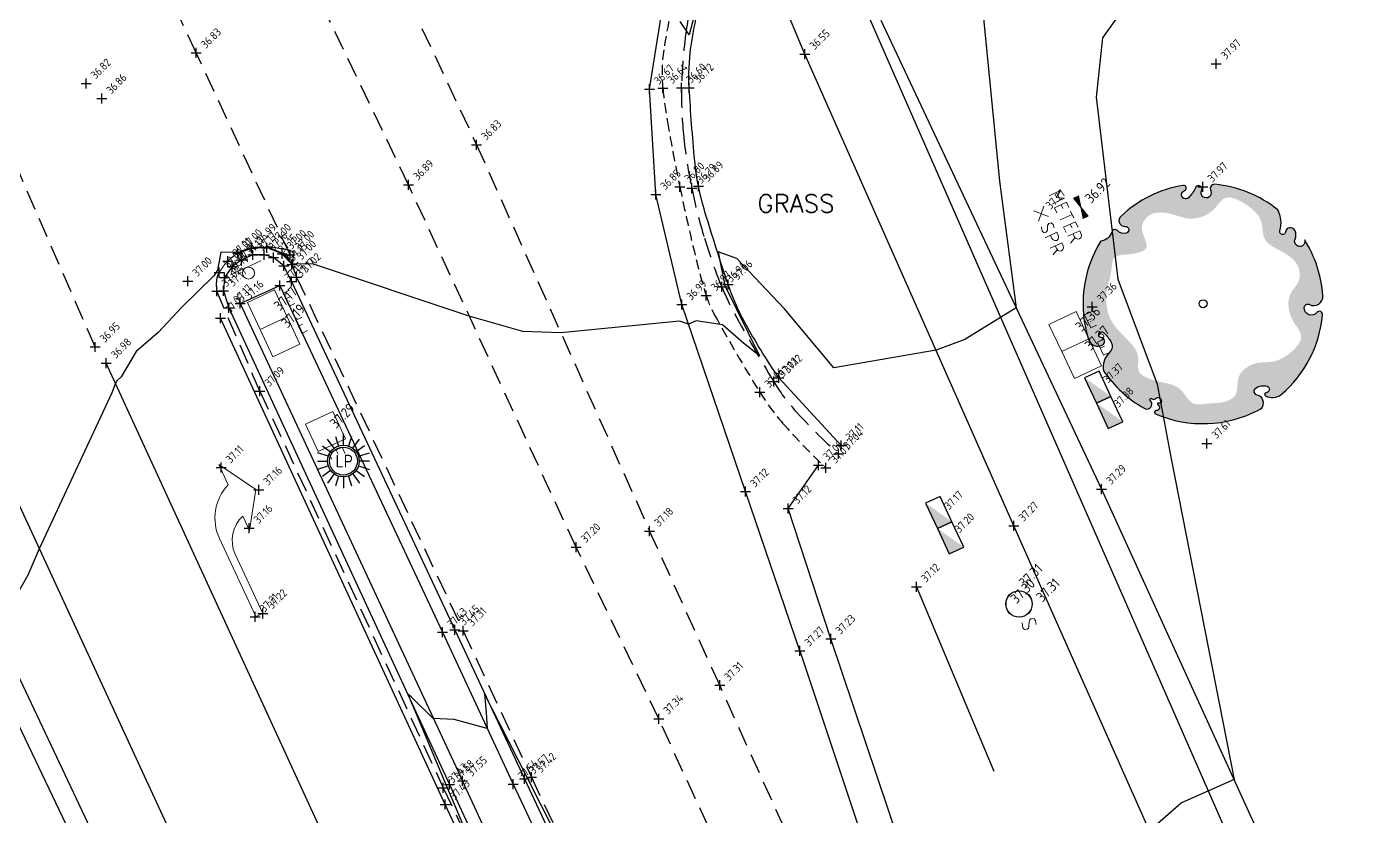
# Model space of a CAD drawing. Header units: metres. Extents: x 246075 to 247503, y 7418632 to 7419642.
# Drawn here: x 246878.62 to 246912.03, y 7419466.19 to 7419485.93 of the extents above; entities that cross this region are included whole.
import ezdxf
from ezdxf.enums import TextEntityAlignment as Align

# ---------------------------------------------------------------- set-up
doc = ezdxf.new("R2010")
doc.units = ezdxf.units.M
for name, pattern in [('DASHDOT', [10, 5, -2.5, 0, -2.5]), ('DASHED', [0.75, 0.5, -0.25]), ('HIDDEN', [0.375, 0.25, -0.125]), ('PHANTOM', [2.5, 1.25, -0.25, 0.25, -0.25, 0.25, -0.25])]:
    doc.linetypes.add(name, pattern=pattern)
for name, color, linetype in [('-TEXT', 7, 'Continuous'), ('102_TOP_OF_BANK', 37, 'PHANTOM'), ('103_TOE_OF_BATTER', 37, 'DASHDOT'), ('103_TOE_OF_BATTER-L', 37, 'DASHDOT'), ('103_TOE_OF_BATTER-S', 37, 'DASHDOT'), ('104_EXISTING_SURFACE-L', 35, 'Continuous'), ('104_EXISTING_SURFACE-S', 35, 'Continuous'), ('201_SINGLE_TREE-H', 63, 'Continuous'), ('201_SINGLE_TREE-S', 96, 'Continuous'), ('401_CL_BITUMEN-L', 8, 'Continuous'), ('401_CL_BITUMEN-S', 8, 'Continuous'), ('403_EDGE_OF_BITUMEN', 8, 'Continuous'), ('403_EDGE_OF_BITUMEN-L', 8, 'Continuous'), ('403_EDGE_OF_BITUMEN-S', 8, 'Continuous'), ('408_BACK_OF_KERB', 10, 'Continuous'), ('408_BACK_OF_KERB-L', 10, 'Continuous'), ('408_BACK_OF_KERB-S', 10, 'Continuous'), ('410_PEDESTRIAN_PATH', 32, 'Continuous'), ('410_PEDESTRIAN_PATH-L', 32, 'Continuous'), ('410_PEDESTRIAN_PATH-S', 32, 'Continuous'), ('415_LANE_LINE_DASHED', 53, 'DASHED'), ('415_LANE_LINE_DASHED-L', 53, 'DASHED'), ('415_LANE_LINE_DASHED-S', 53, 'DASHED'), ('418_LANE_LINE_SOLID', 53, 'Continuous'), ('418_LANE_LINE_SOLID-L', 53, 'Continuous'), ('418_LANE_LINE_SOLID-S', 53, 'Continuous'), ('420_TRAFFIC_ARROW-L', 53, 'Continuous'), ('420_TRAFFIC_ARROW-S', 53, 'Continuous'), ('721_TELECOM_PIT-L', 7, 'Continuous'), ('EX-LINEMARKING_(SLS)', 53, 'Continuous'), ('EX-TELSTRA_COVER_(SLS)', 7, 'Continuous'), ('EX-TRAFFIC_SIGN_(SLS)', 89, 'Continuous'), ('Surface_Contours_Major', 4, 'Continuous'), ('Surface_Contours_Minor', 253, 'Continuous')]:
    doc.layers.add(name, color=color, linetype=linetype)
for name, color, linetype, true_color in [('406_LIP_OF_KERB', 7, 'HIDDEN', 0xff4100), ('406_LIP_OF_KERB-L', 7, 'HIDDEN', 0xff4100), ('406_LIP_OF_KERB-S', 7, 'HIDDEN', 0xff4100), ('407_INVERT_OF_KERB', 7, 'DASHED', 0xff4100), ('407_INVERT_OF_KERB-L', 7, 'DASHED', 0xff4100), ('407_INVERT_OF_KERB-S', 7, 'DASHED', 0xff4100), ('409_TOP_OF_KERB', 7, 'Continuous', 0xff4100), ('409_TOP_OF_KERB-L', 7, 'Continuous', 0xff4100), ('409_TOP_OF_KERB-S', 7, 'Continuous', 0xff4100), ('716_ELECTRICITY_PIT-L', 7, 'ELECTRICAL', 0xffa500), ('717_ELEC_LINE_OVER', 7, 'Continuous', 0xffa500), ('741_SEWER_PIT-L', 7, 'Continuous', 0xfffd66), ('754_WATER_METER-L', 7, 'Continuous', 0x0041ff), ('759_IRRIGATION', 7, 'Continuous', 0x0041ff), ('EX-ELECT_PIT_(SLS)', 7, 'Continuous', 0xffa500), ('EX-LIGHT_(SLS)', 7, 'Continuous', 0xffa500), ('EX-SEWER_PIT_(SLS)', 7, 'Continuous', 0xfffd66), ('EX-SPRINKLER_(SLS)', 7, 'Continuous', 0x0041ff), ('EX-WATER_METER_(SLS)', 7, 'Continuous', 0x0041ff)]:
    doc.layers.add(name, color=color, linetype=linetype, true_color=true_color)
doc.styles.add('ISO', font='iso.shx')
doc.styles.add('ISO18', font='iso.shx')
doc.styles.add('ISO2.5', font='isocp.shx', dxfattribs={"height": 2.5})
doc.styles.get("Standard").update_dxf_attribs({"font": 'SIMPLEX.shx'})
doc.linetypes.add('ELECTRICAL', pattern='A,2,-0.15,["E",ISO18,S=0.2,R=0,X=-0.015,Y=-0.1],-0.15', length=2.3)

# ---------------------------------------------------------------- blocks, each defined once
blk = doc.blocks.new('CROSS')
at = {"color": 0, "linetype": 'Continuous'}
for p, q in [((-0.5, 0), (0.5, 0)), ((0, -0.5), (0, 0.5))]:
    blk.add_line(p, q, dxfattribs=at)
blk = doc.blocks.new('LP')
at = {"layer": 'EX-LIGHT_(SLS)', "color": 0}
for p, q in [((0, 0.396), (0, 0.681)), ((-0.524, 0.381), (-0.32, 0.233)), ((-0.233, 0.32), (-0.4, 0.551)), ((-0.2, 0.616), (-0.122, 0.377)), ((0.2, 0.616), (0.122, 0.377)), ((0.233, 0.32), (0.4, 0.551)), ((0.524, 0.381), (0.32, 0.233)), ((-0.377, 0.122), (-0.647, 0.21)), ((-0.647, 0), (-0.396, 0)), ((0.377, 0.122), (0.647, 0.21)), ((-0.377, -0.122), (-0.647, -0.21)), ((-0.32, -0.233), (-0.524, -0.381)), ((-0.233, -0.32), (-0.4, -0.551)), ((0.233, -0.32), (0.4, -0.551)), ((0.32, -0.233), (0.524, -0.381)), ((0.377, -0.122), (0.647, -0.21)), ((0.647, 0), (0.396, 0)), ((-0.122, -0.377), (-0.2, -0.616)), ((0, -0.396), (0, -0.681)), ((0.122, -0.377), (0.2, -0.616))]:
    blk.add_line(p, q, dxfattribs=at)
for radius in [0.396, 0.349]:
    blk.add_circle((0, 0), radius, dxfattribs=at)
at = {"layer": 'EX-LIGHT_(SLS)', "color": 0, "style": 'ISO'}
blk.add_text('LP', height=0.315, dxfattribs=at).set_placement((0.02, 0), align=Align.MIDDLE_CENTER)
blk = doc.blocks.new('SP')
at = {"color": 0, "linetype": 'Continuous', "lineweight": 13}
for p, q in [((0.15, 0.423), (0.15, -0.406)), ((0.28, 0.165), (0.263, 0.104)), ((0.263, 0.104), (0.302, 0.059)), ((0.335, 0.192), (0.28, 0.165)), ((0.302, 0.059), (0.401, 0.004)), ((0.424, 0.176), (0.335, 0.192)), ((0.401, 0.004), (0.407, 0.004)), ((0.44, -0.04), (0.401, 0.004)), ((0.401, 0.004), (0.407, 0.004)), ((0.263, -0.096), (0.368, -0.129)), ((0.368, -0.129), (0.424, -0.101)), ((0.368, -0.129), (0.374, -0.129)), ((0.424, -0.101), (0.44, -0.04))]:
    blk.add_line(p, q, dxfattribs=at)
blk.add_circle((0, 0), 0.15, dxfattribs=at)
blk = doc.blocks.new('SPR')
at = {"color": 0, "linetype": 'Continuous', "lineweight": 13}
for p, q in [((-0.144, -0.144), (0.139, 0.139)), ((-0.141, 0.141), (0, 0)), ((0, 0), (0.141, -0.141)), ((0.315, 0.132), (0.298, 0.071)), ((0.298, 0.071), (0.337, 0.021)), ((0.37, 0.16), (0.315, 0.132)), ((0.337, 0.021), (0.437, -0.028)), ((0.459, 0.143), (0.37, 0.16)), ((0.586, -0.161), (0.586, 0.16)), ((0.586, 0.16), (0.675, 0.16)), ((0.675, 0.16), (0.681, 0.16)), ((0.719, 0.149), (0.675, 0.16)), ((0.675, 0.16), (0.681, 0.16)), ((0.753, 0.116), (0.719, 0.149)), ((0.719, -0.006), (0.753, 0.027)), ((0.769, 0.071), (0.753, 0.116)), ((0.753, 0.027), (0.769, 0.071)), ((0.875, -0.161), (0.875, 0.16)), ((0.875, 0.16), (0.963, 0.16)), ((0.963, 0.16), (0.969, 0.16)), ((1.007, 0.149), (0.963, 0.16)), ((0.963, 0.16), (0.969, 0.16)), ((1.041, 0.116), (1.007, 0.149)), ((1.007, -0.006), (1.041, 0.027)), ((1.052, 0.071), (1.041, 0.116)), ((1.041, 0.027), (1.052, 0.071)), ((0.298, -0.128), (0.409, -0.161)), ((0.409, -0.161), (0.464, -0.134)), ((0.409, -0.161), (0.415, -0.161)), ((0.437, -0.028), (0.442, -0.028)), ((0.476, -0.078), (0.437, -0.028)), ((0.437, -0.028), (0.442, -0.028)), ((0.464, -0.134), (0.476, -0.078)), ((0.675, -0.017), (0.586, -0.017)), ((0.586, -0.017), (0.592, -0.017)), ((0.675, -0.017), (0.719, -0.006)), ((0.963, -0.017), (0.875, -0.017)), ((0.875, -0.017), (0.88, -0.017)), ((0.963, -0.017), (1.007, -0.006)), ((0.985, -0.017), (1.052, -0.161)), ((1.052, -0.161), (1.057, -0.161))]:
    blk.add_line(p, q, dxfattribs=at)
blk = doc.blocks.new('201T')
at = {"layer": '201_SINGLE_TREE-S'}
blk.add_circle((0, 0), 0.5, dxfattribs=at)
blk = doc.blocks.new('201C')
at = {"layer": '201_SINGLE_TREE-H', "transparency": 33554534}
h = blk.add_hatch(color=256, dxfattribs=at)
h.paths.add_polyline_path([(-0.3717, -0.3344, 0.222926), (0.0196, -0.4996, 0.770799), (0.0439, -0.4417, -0.650302), (0.0511, -0.4116, -0.234737), (0.0964, -0.4247, -0.847312), (0.0816, -0.4475, 0.78443), (0.0732, -0.4583, 0.276934), (0.1352, -0.4813, 0.193599), (0.4309, -0.2536, 0.800435), (0.4144, -0.2337, -0.75216), (0.3757, -0.1925, -0.528914), (0.4006, -0.1909, 0.594112), (0.4663, -0.1804, 0.123805), (0.4962, 0.0616, -1.41759), (0.4607, 0.0811, 0.206906), (0.4758, 0.1133, 0.759729), (0.4374, 0.1252, -1.073307), (0.4187, 0.1392, 0.194379), (0.4474, 0.2231, 0.144612), (0.2544, 0.4304, 0.53339), (0.2277, 0.4128, -1.592592), (0.1939, 0.4293, 1.030038), (0.1758, 0.4513, -0.10361), (0.1314, 0.4262, -1.238487), (0.1282, 0.4593, 0.884725), (0.1336, 0.4818, 0.147549), (-0.1551, 0.4753, 0.71725), (-0.1579, 0.4291, -0.864032), (-0.1646, 0.4015, -0.310704), (-0.1946, 0.4266, 0.58143), (-0.2167, 0.4321, -0.281558), (-0.2766, 0.4162), (-0.2775, 0.4159, 0.217121), (-0.4959, 0.0634), (-0.4959, 0.0634, 0.440011), (-0.4522, 0.021, 0.723973), (-0.4442, 0.0516, -1.384648), (-0.4262, 0.0659, -0.051107), (-0.4149, 0.0223, -0.361502), (-0.441, -0.0208, 0.256822), (-0.4937, -0.0791, 0.116166), (-0.4065, -0.2911, 0.67803), (-0.3682, -0.2843, 0.170035), (-0.3696, -0.274, -1.054701), (-0.3596, -0.2696, 0.431903), (-0.3468, -0.2749, -0.910728), (-0.3329, -0.2993, -0.42046), (-0.3418, -0.2976, 1.007885), (-0.3479, -0.3018, -0.766634), (-0.3646, -0.3216, 0.938602), (-0.3717, -0.3344)])
edge = h.paths.add_edge_path(flags=16)
edge.add_spline(control_points=[(-0.3177, 0.2468), (-0.303, 0.2628), (-0.2856, 0.2893), (-0.256, 0.3411), (-0.1928, 0.3155), (-0.0921, 0.286), (-0.1162, 0.3941), (-0.0359, 0.4462), (0.0392, 0.3985), (0.1028, 0.3299), (0.1957, 0.3214), (0.2784, 0.3804), (0.3442, 0.2961), (0.3785, 0.2147), (0.3303, 0.1307), (0.3915, 0.0592), (0.4378, -0.0139), (0.4055, -0.0919), (0.3459, -0.1091), (0.3102, -0.1666), (0.3057, -0.2282), (0.3286, -0.3091), (0.2408, -0.3447), (0.1647, -0.3496), (0.103, -0.3142), (0.0463, -0.3153), (0.0047, -0.3356), (-0.0139, -0.3682), (-0.0327, -0.4069), (-0.0927, -0.4151), (-0.1463, -0.3868), (-0.23, -0.3665), (-0.2245, -0.2773), (-0.2864, -0.2294), (-0.3344, -0.1941), (-0.3737, -0.1409), (-0.3276, -0.0866), (-0.344, -0.0009), (-0.3866, 0.0828), (-0.3665, 0.1796), (-0.3359, 0.2271), (-0.3177, 0.2468)], knot_values=[0, 0, 0, 0, 0.064972, 0.101243, 0.15652, 0.245586, 0.324463, 0.387907, 0.486094, 0.554514, 0.671826, 0.728629, 0.823661, 0.919885, 0.989953, 1.075257, 1.171704, 1.23593, 1.293575, 1.346478, 1.426142, 1.479146, 1.570817, 1.644481, 1.712561, 1.774901, 1.807, 1.846291, 1.885582, 1.928182, 2.007036, 2.074591, 2.151638, 2.226455, 2.293426, 2.340744, 2.397548, 2.47317, 2.587294, 2.673595, 2.754259, 2.754259, 2.754259, 2.754259], degree=3, periodic=0)
at = {"layer": '201_SINGLE_TREE-S'}
blk.add_lwpolyline([(-0.3717, -0.3344, 0.222926), (0.0196, -0.4996, 0.770799), (0.0439, -0.4417, -0.650302), (0.0511, -0.4116, -0.234737), (0.0964, -0.4247, -0.847312), (0.0816, -0.4475, 0.78443), (0.0732, -0.4583, 0.276934), (0.1352, -0.4813, 0.193599), (0.4309, -0.2536, 0.800435), (0.4144, -0.2337, -0.75216), (0.3757, -0.1925, -0.528914), (0.4006, -0.1909, 0.594112), (0.4663, -0.1804, 0.123805), (0.4962, 0.0616, -1.41759), (0.4607, 0.0811, 0.206906), (0.4758, 0.1133, 0.759729), (0.4374, 0.1252, -1.073307), (0.4187, 0.1392, 0.194379), (0.4474, 0.2231, 0.144612), (0.2544, 0.4304, 0.53339), (0.2277, 0.4128, -1.592592), (0.1939, 0.4293, 1.030038), (0.1758, 0.4513, -0.10361), (0.1314, 0.4262, -1.238487), (0.1282, 0.4593, 0.884725), (0.1336, 0.4818, 0.147549), (-0.1551, 0.4753, 0.71725), (-0.1579, 0.4291, -0.864032), (-0.1646, 0.4015, -0.310704), (-0.1946, 0.4266, 0.58143), (-0.2167, 0.4321, -0.281558), (-0.2766, 0.4162), (-0.2775, 0.4159, 0.217121), (-0.4959, 0.0634), (-0.4959, 0.0634, 0.440011), (-0.4522, 0.021, 0.723973), (-0.4442, 0.0516, -1.384648), (-0.4262, 0.0659, -0.051107), (-0.4149, 0.0223, -0.361502), (-0.441, -0.0208, 0.256822), (-0.4937, -0.0791, 0.116166), (-0.4065, -0.2911, 0.67803), (-0.3682, -0.2843, 0.170035), (-0.3696, -0.274, -1.054701), (-0.3596, -0.2696, 0.431903), (-0.3468, -0.2749, -0.910728), (-0.3329, -0.2993, -0.42046), (-0.3418, -0.2976, 1.007885), (-0.3479, -0.3018, -0.766634), (-0.3646, -0.3216, 0.938602), (-0.3717, -0.3344)], format="xyb", dxfattribs=at)
blk = doc.blocks.new('SEWA')
at = {"color": 0, "linetype": 'Continuous', "lineweight": 13}
for p, q in [((0.471, 0.153), (0.46, 0.114)), ((0.46, 0.114), (0.477, 0.07)), ((0.499, 0.186), (0.471, 0.153)), ((0.477, 0.07), (0.504, 0.042)), ((0.543, 0.197), (0.499, 0.186)), ((0.504, 0.042), (0.615, -0.013)), ((0.643, 0.175), (0.543, 0.197)), ((0.46, -0.124), (0.582, -0.163)), ((0.582, -0.163), (0.621, -0.152)), ((0.582, -0.163), (0.587, -0.163)), ((0.615, -0.013), (0.621, -0.013)), ((0.648, -0.041), (0.615, -0.013)), ((0.615, -0.013), (0.621, -0.013)), ((0.621, -0.152), (0.654, -0.124)), ((0.659, -0.08), (0.648, -0.041)), ((0.654, -0.124), (0.659, -0.08))]:
    blk.add_line(p, q, dxfattribs=at)
blk.add_circle((0, 0), 0.325, dxfattribs=at)
blk = doc.blocks.new('WM')
at = {"color": 0, "linetype": 'Continuous', "lineweight": 13}
for p, q in [((-0.28, -0.07), (-0.28, 0.07)), ((-0.28, 0.07), (0, 0)), ((-0.275, 0.069), (-0.28, 0.069)), ((-0.25, 0.062), (-0.28, 0.062)), ((-0.225, 0.056), (-0.28, 0.056)), ((-0.2, 0.05), (-0.28, 0.05)), ((-0.175, 0.044), (-0.28, 0.044)), ((-0.15, 0.037), (-0.28, 0.037)), ((-0.125, 0.031), (-0.28, 0.031)), ((-0.1, 0.025), (-0.28, 0.025)), ((-0.075, 0.019), (-0.28, 0.019)), ((-0.05, 0.012), (-0.28, 0.012)), ((-0.025, 0.006), (-0.28, 0.006)), ((-0.001, 0), (-0.28, 0)), ((0, 0), (-0.28, -0.07)), ((0.28, 0.07), (0, 0)), ((0.28, 0), (0, 0)), ((0, 0), (0.28, -0.07)), ((0.28, 0.006), (0.024, 0.006)), ((0.28, 0.012), (0.049, 0.012)), ((0.28, 0.019), (0.074, 0.019)), ((0.28, 0.025), (0.099, 0.025)), ((0.28, 0.031), (0.124, 0.031)), ((0.28, 0.037), (0.149, 0.037)), ((0.28, 0.044), (0.174, 0.044)), ((0.28, 0.05), (0.199, 0.05)), ((0.28, 0.056), (0.224, 0.056)), ((0.28, 0.062), (0.249, 0.062)), ((0.28, 0.069), (0.274, 0.069)), ((0.28, -0.07), (0.28, 0.07)), ((-0.591, -0.602), (-0.591, -0.275)), ((-0.591, -0.275), (-0.48, -0.458)), ((-0.48, -0.458), (-0.375, -0.275)), ((-0.375, -0.275), (-0.375, -0.602)), ((-0.026, -0.006), (-0.28, -0.006)), ((-0.051, -0.012), (-0.28, -0.012)), ((-0.076, -0.019), (-0.28, -0.019)), ((-0.101, -0.025), (-0.28, -0.025)), ((-0.126, -0.031), (-0.28, -0.031)), ((-0.151, -0.037), (-0.28, -0.037)), ((-0.176, -0.044), (-0.28, -0.044)), ((-0.201, -0.05), (-0.28, -0.05)), ((-0.226, -0.056), (-0.28, -0.056)), ((-0.251, -0.062), (-0.28, -0.062)), ((-0.276, -0.069), (-0.28, -0.069)), ((-0.264, -0.602), (-0.264, -0.275)), ((-0.264, -0.275), (-0.12, -0.275)), ((-0.12, -0.275), (-0.114, -0.275)), ((-0.014, -0.275), (0.163, -0.275)), ((0.28, -0.006), (0.025, -0.006)), ((0.28, -0.012), (0.05, -0.012)), ((0.074, -0.602), (0.074, -0.275)), ((0.074, -0.275), (0.08, -0.275)), ((0.28, -0.019), (0.075, -0.019)), ((0.28, -0.025), (0.1, -0.025)), ((0.28, -0.031), (0.125, -0.031)), ((0.28, -0.037), (0.15, -0.037)), ((0.163, -0.275), (0.168, -0.275)), ((0.28, -0.044), (0.175, -0.044)), ((0.28, -0.05), (0.2, -0.05)), ((0.28, -0.056), (0.225, -0.056)), ((0.28, -0.062), (0.25, -0.062)), ((0.274, -0.602), (0.274, -0.275)), ((0.274, -0.275), (0.418, -0.275)), ((0.28, -0.069), (0.275, -0.069)), ((0.418, -0.275), (0.423, -0.275)), ((0.523, -0.602), (0.523, -0.275)), ((0.523, -0.275), (0.617, -0.275)), ((0.617, -0.275), (0.623, -0.275)), ((0.662, -0.286), (0.617, -0.275)), ((0.617, -0.275), (0.623, -0.275)), ((0.695, -0.32), (0.662, -0.286)), ((0.706, -0.364), (0.695, -0.32)), ((-0.375, -0.602), (-0.369, -0.602)), ((-0.158, -0.419), (-0.264, -0.419)), ((-0.264, -0.419), (-0.258, -0.419)), ((-0.12, -0.602), (-0.264, -0.602)), ((0.379, -0.419), (0.274, -0.419)), ((0.274, -0.419), (0.279, -0.419)), ((0.418, -0.602), (0.274, -0.602)), ((0.617, -0.458), (0.523, -0.458)), ((0.523, -0.458), (0.529, -0.458)), ((0.617, -0.458), (0.662, -0.441)), ((0.634, -0.458), (0.706, -0.602)), ((0.662, -0.441), (0.695, -0.408)), ((0.695, -0.408), (0.706, -0.364)), ((0.706, -0.602), (0.711, -0.602))]:
    blk.add_line(p, q, dxfattribs=at)
blk = doc.blocks.new('TCB')
at = {"layer": 'EX-TELSTRA_COVER_(SLS)'}
for p, q in [((0.35, 0.2), (-0.35, 0.2)), ((-0.35, 0.2), (-0.35, -0.2)), ((0.35, -0.2), (0.35, 0.2)), ((-0.35, -0.2), (0.35, -0.2))]:
    blk.add_line(p, q, dxfattribs=at)
blk.add_solid([(-0.35, -0.2), (0.35, 0.2), (0.35, -0.2)], dxfattribs=at)
blk = doc.blocks.new('ECVRS')
at = {"layer": 'EX-ELECT_PIT_(SLS)', "lineweight": 13}
for p, q in [((0.356, 0.377), (-0.394, 0.377)), ((-0.394, 0.377), (-0.394, -0.373)), ((0.356, -0.373), (0.356, 0.377)), ((0.512, -0.151), (0.512, 0.209)), ((0.512, 0.209), (0.673, 0.209)), ((0.628, 0.049), (0.512, 0.049)), ((0.512, 0.049), (0.518, 0.049)), ((0.673, 0.209), (0.678, 0.209)), ((0.673, -0.151), (0.512, -0.151)), ((-0.394, -0.373), (0.356, -0.373))]:
    blk.add_line(p, q, dxfattribs=at)
blk = doc.blocks.new('G')
at = {"layer": '-TEXT'}
blk.add_text('GRASS', height=0.45, dxfattribs=at).set_placement((0.021, -0.235), align=Align.CENTER)
blk = doc.blocks.new('RT')
at = {"color": 0, "linetype": 'Continuous', "lineweight": 13}
for p, q in [((-1.2, -0.72), (0, 0)), ((0, 0), (1.08, -0.72)), ((-0.501, -0.72), (-1.2, -0.72)), ((-0.501, -0.72), (-0.495, -0.72)), ((1.08, -0.72), (0.58, -0.72)), ((3.6, -1.44), (1.559, -1.442)), ((3.6, -1.68), (3.6, -1.44)), ((3.6, -1.68), (0.911, -1.68))]:
    blk.add_line(p, q, dxfattribs=at)
for centre, radius, start, end in [((0.916, -0.154), 1.526, 201.7656, 269.8021), ((1.58, -0.389), 1.054, 198.3221, 268.8086)]:
    blk.add_arc(centre, radius, start, end, dxfattribs=at)

msp = doc.modelspace()

# ---------------------------------------------------------------- linework, layer by layer
at = {"layer": '102_TOP_OF_BANK'}
msp.add_lwpolyline([(246964.762, 7419288.13, 0.000006), (246962.494, 7419293.018, 0.000004), (246958.792, 7419300.994, 0.000851), (246954.892, 7419309.358, -0.001305), (246952.356, 7419314.811, -0.001812), (246951.35, 7419317.009, 0.000378), (246946.558, 7419327.562, 0.000634), (246940.655, 7419340.49, 0.007086), (246940.109, 7419341.639, 0.013073), (246939.705, 7419342.408, 0.000875), (246933.342, 7419353.732, 0.00193), (246927.823, 7419363.426, -0.004646), (246925.553, 7419367.465, -0.008164), (246924.008, 7419370.386, -0.002235), (246918.588, 7419381.171, -0.001445), (246912.897, 7419392.704, -0.004879), (246911.255, 7419396.142, -0.003366), (246907.851, 7419403.581, 0.002455), (246903.201, 7419413.79, 0.000273), (246902.1, 7419416.173, -0.000057), (246896.779, 7419427.676, -0.001879), (246894.713, 7419432.188, -0.000934), (246890.605, 7419441.294)], format="xyb", dxfattribs=at)
at = {"layer": '103_TOE_OF_BATTER'}
msp.add_lwpolyline([(246900.857, 7419471.93), (246906.211, 7419459.197), (246910.686, 7419450.541), (246916.034, 7419437.266), (246921.911, 7419423.016)], dxfattribs=at)
at = {"layer": '403_EDGE_OF_BITUMEN'}
for p, q in [((246874.988, 7419475.629), (246881.117, 7419462.816)), ((246897.649, 7419473.886), (246898.407, 7419474.973)), ((246898.721, 7419470.627), (246897.649, 7419473.886)), ((246903.061, 7419457.715), (246898.721, 7419470.627))]:
    msp.add_line(p, q, dxfattribs=at)
at = {"layer": '406_LIP_OF_KERB'}
msp.add_lwpolyline([(246898.596, 7419474.902, -0.025282), (246897.512, 7419476.022, -0.041194), (246896.943, 7419476.793, -0.011913), (246895.813, 7419478.722, -0.050384), (246895.604, 7419479.209, -0.016505), (246895.352, 7419480.114, -0.008327), (246894.942, 7419481.93, -0.008825), (246894.633, 7419483.556, -0.017322), (246894.519, 7419484.392, -0.062558), (246894.542, 7419485.355, -0.032537), (246894.934, 7419487.159, -0.022609), (246895.408, 7419488.568, -0.026343), (246895.931, 7419489.732, -0.029484), (246896.265, 7419490.296, -0.009885), (246897.387, 7419491.893, -0.055708), (246898.252, 7419492.833, -0.036268), (246899.819, 7419494.008)], format="xyb", dxfattribs=at)
at = {"layer": '407_INVERT_OF_KERB'}
for p, q in [((246885.249, 7419479.989), (246885.366, 7419479.67)), ((246885.366, 7419479.67), (246889.524, 7419470.831)), ((246884.447, 7419476.82), (246883.373, 7419479.316)), ((246884.447, 7419476.82), (246889.031, 7419466.904)), ((246889.524, 7419470.831), (246891.236, 7419467.164)), ((246891.236, 7419467.164), (246896.891, 7419455.089)), ((246889.031, 7419466.904), (246898.925, 7419445.773))]:
    msp.add_line(p, q, dxfattribs=at)
for points in [[(246901.099, 7419493.899, 0.040597), (246900.367, 7419493.781, 0.088773), (246900.056, 7419493.643, 0.018543), (246899.24, 7419493.047, 0.025302), (246898.683, 7419492.56, 0.007627), (246898.094, 7419491.971, 0.013229), (246897.769, 7419491.618, 0.028728), (246897.011, 7419490.643, 0.027547), (246896.341, 7419489.545, 0.009709), (246896.058, 7419488.993, 0.01231), (246895.855, 7419488.548, 0.021265), (246895.66, 7419488.034, 0.011309), (246895.357, 7419487.045, 0.03382), (246895.101, 7419485.825, 0.029621), (246894.987, 7419484.407, 0.030271), (246895.034, 7419483.243, 0.025929), (246895.24, 7419481.898, 0.022818), (246895.559, 7419480.644, 0.022904), (246895.99, 7419479.43, 0.028501), (246896.308, 7419478.763, 0.010693), (246897.289, 7419477.058, 0.047319), (246897.821, 7419476.34, 0.027424), (246898.912, 7419475.254)], [(246885.249, 7419479.989, 0.052997), (246885.12, 7419480.164, 0.079126), (246885.006, 7419480.255, 0.035078), (246884.768, 7419480.367, 0.060526), (246884.62, 7419480.405, 0.04003), (246884.413, 7419480.416, 0.046357), (246884.235, 7419480.394, 0.033989), (246884.037, 7419480.336, 0.045204), (246883.897, 7419480.27, 0.032839), (246883.788, 7419480.196, 0.022979), (246883.645, 7419480.074, 0.04282), (246883.565, 7419479.984, 0.021293), (246883.428, 7419479.785, 0.111039), (246883.364, 7419479.602, 0.075102), (246883.373, 7419479.316)]]:
    msp.add_lwpolyline(points, format="xyb", dxfattribs=at)
at = {"layer": '408_BACK_OF_KERB'}
for p, q in [((246883.954, 7419479.008), (246884.945, 7419479.464)), ((246884.945, 7419479.464), (246889.009, 7419470.79)), ((246883.954, 7419479.008), (246889.508, 7419467.073)), ((246897.418, 7419477.156), (246898.974, 7419475.464)), ((246889.009, 7419470.79), (246890.781, 7419466.992)), ((246894.874, 7419455.501), (246889.508, 7419467.073)), ((246890.781, 7419466.992), (246896.462, 7419454.877))]:
    msp.add_line(p, q, dxfattribs=at)
msp.add_lwpolyline([(246897.418, 7419477.156, -0.02604), (246896.552, 7419478.568, -0.04305), (246896.151, 7419479.488, -0.008194), (246895.571, 7419481.303, -0.02357), (246895.409, 7419481.945, -0.026221), (246895.315, 7419482.582, -0.00922), (246895.178, 7419484.405, -0.050162), (246895.221, 7419485.409, -0.030665), (246895.555, 7419487.016)], format="xyb", dxfattribs=at)
at = {"layer": '409_TOP_OF_KERB'}
for p, q in [((246883.985, 7419480.1), (246883.758, 7419479.941)), ((246884.273, 7419480.225), (246883.985, 7419480.1)), ((246884.551, 7419480.226), (246884.273, 7419480.225)), ((246884.789, 7419480.165), (246884.551, 7419480.226)), ((246885.043, 7419479.955), (246884.789, 7419480.165)), ((246883.758, 7419479.941), (246883.565, 7419479.658)), ((246885.24, 7419479.562), (246885.043, 7419479.955)), ((246883.565, 7419479.658), (246883.54, 7419479.325)), ((246885.24, 7419479.562), (246889.317, 7419470.853)), ((246883.54, 7419479.325), (246883.669, 7419478.907)), ((246883.669, 7419478.907), (246889.187, 7419466.984)), ((246889.317, 7419470.853), (246891.058, 7419467.129)), ((246891.058, 7419467.129), (246896.73, 7419454.99)), ((246889.187, 7419466.984), (246894.599, 7419455.354))]:
    msp.add_line(p, q, dxfattribs=at)
at = {"layer": '410_PEDESTRIAN_PATH'}
for p, q in [((246898.071, 7419485.243), (246897.442, 7419486.757)), ((246899.965, 7419486.1), (246905.482, 7419474.373)), ((246903.295, 7419473.449), (246898.071, 7419485.243)), ((246905.482, 7419474.373), (246911.284, 7419461.656)), ((246908.982, 7419460.649), (246903.295, 7419473.449))]:
    msp.add_line(p, q, dxfattribs=at)
at = {"layer": '415_LANE_LINE_DASHED'}
for p, q in [((246882.856, 7419485.278), (246879.908, 7419491.582)), ((246887.543, 7419487.928), (246889.862, 7419482.983)), ((246888.16, 7419481.982), (246885.813, 7419486.86)), ((246885.2, 7419480.232), (246882.856, 7419485.278)), ((246880.329, 7419477.924), (246877.857, 7419483.608)), ((246889.862, 7419482.983), (246894.189, 7419473.323)), ((246892.352, 7419472.916), (246888.16, 7419481.982)), ((246895.939, 7419469.466), (246894.189, 7419473.323)), ((246894.416, 7419468.625), (246892.352, 7419472.916)), ((246901.565, 7419457.022), (246895.939, 7419469.466)), ((246900.037, 7419456.407), (246894.416, 7419468.625))]:
    msp.add_line(p, q, dxfattribs=at)
at = {"layer": '418_LANE_LINE_SOLID'}
for p, q in [((246894.181, 7419484.374), (246894.635, 7419487.187)), ((246894.342, 7419481.738), (246894.181, 7419484.374)), ((246894.991, 7419478.983), (246894.342, 7419481.738)), ((246896.583, 7419474.307), (246894.991, 7419478.983)), ((246889.074, 7419466.487), (246883.461, 7419478.647)), ((246886.252, 7419465.246), (246880.608, 7419477.522)), ((246877.353, 7419476.294), (246883.148, 7419463.766)), ((246875.516, 7419475.821), (246881.599, 7419462.94)), ((246897.943, 7419470.327), (246896.583, 7419474.307)), ((246897.943, 7419470.327), (246902.246, 7419457.398)), ((246894.904, 7419454.062), (246889.074, 7419466.487))]:
    msp.add_line(p, q, dxfattribs=at)
at = {"layer": '717_ELEC_LINE_OVER'}
msp.add_line((246927.925, 7419421.753), (246890.841, 7419506.311), dxfattribs=at)
at = {"layer": 'EX-SEWER_PIT_(SLS)'}
msp.add_circle((246903.421, 7419471.498), 0.331, dxfattribs=at)
at = {"layer": 'Surface_Contours_Major', "elevation": 37}
msp.add_lwpolyline([(246902.528, 7419486.227), (246902.931, 7419482.073), (246903.349, 7419478.906), (246902.068, 7419478.108), (246901.346, 7419477.848), (246898.795, 7419477.402), (246897.557, 7419478.881), (246896.366, 7419480.135), (246895.904, 7419480.304), (246895.958, 7419479.994), (246896.071, 7419479.459), (246896.933, 7419477.706), (246896.534, 7419478.02), (246896.006, 7419478.481), (246895.349, 7419478.58), (246895.156, 7419478.497), (246894.933, 7419478.573), (246891.97, 7419478.276), (246891.016, 7419478.314), (246889.678, 7419478.698), (246885.765, 7419480.001), (246885.258, 7419479.995), (246885.306, 7419480.295), (246885.142, 7419480.355), (246884.609, 7419480.433), (246884.574, 7419480.404), (246884.249, 7419480.386), (246884.236, 7419480.386), (246883.928, 7419480.281), (246883.892, 7419480.292), (246883.879, 7419480.29), (246883.47, 7419480.299), (246883.386, 7419479.847), (246883.294, 7419479.704), (246882.5, 7419478.917), (246881.904, 7419478.287), (246881.351, 7419477.814), (246880.98, 7419477.182), (246880.869, 7419477.074), (246880.838, 7419477.02), (246880.744, 7419476.782), (246878.932, 7419472.879), (246878.649, 7419472.215), (246877.863, 7419470.849)], dxfattribs=at)
msp.add_lwpolyline([(246885, 7419480.252), (246884.692, 7419480.376), (246885.102, 7419480.243), (246885.229, 7419480.011), (246885.006, 7419480.246)], close=True, dxfattribs=at)
at = {"layer": 'Surface_Contours_Minor'}
for points, elevation in [([(246906.16, 7419486.561), (246905.504, 7419485.652), (246905.353, 7419484.174), (246905.891, 7419479.623), (246906.871, 7419476.998), (246907.22, 7419475.125), (246908.795, 7419467.111), (246907.483, 7419466.526), (246906.68, 7419465.829)], 37.5), ([(246895.3, 7419486.205), (246895.173, 7419485.731), (246894.955, 7419486.063)], 36.5), ([(246892.12, 7419465.203), (246891.137, 7419467.144), (246890.671, 7419468.061), (246890.065, 7419469.25), (246890.101, 7419468.782), (246890.13, 7419468.385), (246889.301, 7419468.607), (246888.782, 7419468.631), (246888.236, 7419469.167), (246888.141, 7419469.241), (246888.441, 7419468.531), (246889.108, 7419466.943), (246889.881, 7419465.14)], 37.5)]:
    msp.add_lwpolyline(points, dxfattribs=dict(at, elevation=elevation))

# ---------------------------------------------------------------- block references
at = {"layer": '-TEXT'}
msp.add_blockref('G', (246897.826, 7419481.522), dxfattribs=at)
at = {"layer": '103_TOE_OF_BATTER-S', "xscale": 0.25, "yscale": 0.25, "zscale": 0.25}
msp.add_blockref('CROSS', (246900.857, 7419471.93), dxfattribs=at)
at = {"layer": '104_EXISTING_SURFACE-S', "xscale": 0.25, "yscale": 0.25, "zscale": 0.25}
for p in [(246908.352, 7419485.005), (246880.494, 7419484.136), (246908.018, 7419481.931), (246905.25, 7419478.928), (246908.119, 7419475.515)]:
    msp.add_blockref('CROSS', p, dxfattribs=at)
at = {"layer": '201_SINGLE_TREE-S', "rotation": 25}
for name, xscale, yscale, zscale in [('201C', 6, 6, 6), ('201T', 0.2, 0.2, 0.2)]:
    msp.add_blockref(name, (246908.02, 7419479.007), dxfattribs=dict(at, xscale=xscale, yscale=yscale, zscale=zscale))
at = {"layer": '401_CL_BITUMEN-S', "xscale": 0.25, "yscale": 0.25, "zscale": 0.25}
for p in [(246880.103, 7419484.513), (246882.643, 7419479.571)]:
    msp.add_blockref('CROSS', p, dxfattribs=at)
at = {"layer": '403_EDGE_OF_BITUMEN-S', "xscale": 0.25, "yscale": 0.25, "zscale": 0.25}
for p in [(246898.407, 7419474.973), (246897.649, 7419473.886), (246898.721, 7419470.627)]:
    msp.add_blockref('CROSS', p, dxfattribs=at)
at = {"layer": '406_LIP_OF_KERB-S', "xscale": 0.25, "yscale": 0.25, "zscale": 0.25}
for p in [(246894.519, 7419484.392), (246894.942, 7419481.93), (246895.604, 7419479.209), (246896.943, 7419476.793), (246898.596, 7419474.902)]:
    msp.add_blockref('CROSS', p, dxfattribs=at)
at = {"layer": '407_INVERT_OF_KERB-S', "xscale": 0.25, "yscale": 0.25, "zscale": 0.25}
for p in [(246894.987, 7419484.407), (246895.24, 7419481.898), (246883.897, 7419480.27), (246884.235, 7419480.394), (246884.62, 7419480.405), (246885.006, 7419480.255), (246883.645, 7419480.074), (246885.249, 7419479.989), (246883.428, 7419479.785), (246885.366, 7419479.67), (246883.373, 7419479.316), (246895.99, 7419479.43), (246897.289, 7419477.058), (246884.447, 7419476.82), (246898.912, 7419475.254), (246889.524, 7419470.831), (246889.031, 7419466.904), (246891.236, 7419467.164)]:
    msp.add_blockref('CROSS', p, dxfattribs=at)
at = {"layer": '408_BACK_OF_KERB-S', "xscale": 0.25, "yscale": 0.25, "zscale": 0.25}
for p in [(246895.178, 7419484.405), (246895.409, 7419481.945), (246884.945, 7419479.464), (246896.151, 7419479.488), (246883.954, 7419479.008), (246897.418, 7419477.156), (246898.974, 7419475.464), (246889.009, 7419470.79), (246889.508, 7419467.073), (246890.781, 7419466.992)]:
    msp.add_blockref('CROSS', p, dxfattribs=at)
at = {"layer": '409_TOP_OF_KERB-S', "xscale": 0.25, "yscale": 0.25, "zscale": 0.25}
for p in [(246883.758, 7419479.941), (246883.985, 7419480.1), (246884.273, 7419480.225), (246884.551, 7419480.226), (246884.789, 7419480.165), (246885.043, 7419479.955), (246883.565, 7419479.658), (246883.54, 7419479.325), (246885.24, 7419479.562), (246883.669, 7419478.907), (246889.317, 7419470.853), (246889.187, 7419466.984), (246891.058, 7419467.129)]:
    msp.add_blockref('CROSS', p, dxfattribs=at)
at = {"layer": '410_PEDESTRIAN_PATH-S', "xscale": 0.25, "yscale": 0.25, "zscale": 0.25}
for p in [(246898.071, 7419485.243), (246905.482, 7419474.373), (246903.295, 7419473.449)]:
    msp.add_blockref('CROSS', p, dxfattribs=at)
at = {"layer": '415_LANE_LINE_DASHED-S', "xscale": 0.25, "yscale": 0.25, "zscale": 0.25}
for p in [(246882.856, 7419485.278), (246889.862, 7419482.983), (246888.16, 7419481.982), (246885.2, 7419480.232), (246880.329, 7419477.924), (246894.189, 7419473.323), (246892.352, 7419472.916), (246895.939, 7419469.466), (246894.416, 7419468.625)]:
    msp.add_blockref('CROSS', p, dxfattribs=at)
at = {"layer": '418_LANE_LINE_SOLID-S', "xscale": 0.25, "yscale": 0.25, "zscale": 0.25}
for p in [(246894.181, 7419484.374), (246894.342, 7419481.738), (246894.991, 7419478.983), (246883.461, 7419478.647), (246880.608, 7419477.522), (246896.583, 7419474.307), (246897.943, 7419470.327), (246889.074, 7419466.487)]:
    msp.add_blockref('CROSS', p, dxfattribs=at)
at = {"layer": '420_TRAFFIC_ARROW-S', "xscale": 0.25, "yscale": 0.25, "zscale": 0.25}
for p in [(246883.477, 7419474.907), (246884.417, 7419474.351), (246884.177, 7419473.394), (246884.519, 7419471.263), (246884.327, 7419471.181)]:
    msp.add_blockref('CROSS', p, dxfattribs=at)
at = {"layer": 'EX-ELECT_PIT_(SLS)'}
for p, rotation in [((246884.65, 7419478.865), 25), ((246884.967, 7419478.185), 25), ((246904.686, 7419478.317), 25.35056083737873), ((246905.005, 7419477.638), 25), ((246886.094, 7419475.791), 295)]:
    msp.add_blockref('ECVRS', p, dxfattribs=dict(at, rotation=rotation))
at = {"layer": 'EX-LIGHT_(SLS)'}
msp.add_blockref('LP', (246886.536, 7419475.071), dxfattribs=at)
at = {"layer": 'EX-LINEMARKING_(SLS)', "xscale": 0.8000000000000003, "yscale": 0.8000000000000003, "rotation": 295}
msp.add_blockref('RT', (246884.346, 7419474.36), dxfattribs=at)
at = {"layer": 'EX-SEWER_PIT_(SLS)', "lineweight": 30, "rotation": 295}
msp.add_blockref('SEWA', (246903.421, 7419471.498), dxfattribs=at)
at = {"layer": 'EX-SPRINKLER_(SLS)', "rotation": 295}
msp.add_blockref('SPR', (246903.973, 7419481.256), dxfattribs=at)
at = {"layer": 'EX-TELSTRA_COVER_(SLS)', "lineweight": 30, "rotation": 295}
for p in [(246905.39, 7419476.922), (246905.686, 7419476.288), (246901.415, 7419473.788), (246901.711, 7419473.154)]:
    msp.add_blockref('TCB', p, dxfattribs=at)
at = {"layer": 'EX-TRAFFIC_SIGN_(SLS)', "rotation": 115}
msp.add_blockref('SP', (246884.163, 7419479.774), dxfattribs=at)
at = {"layer": 'EX-WATER_METER_(SLS)', "rotation": 295}
msp.add_blockref('WM', (246904.966, 7419481.422), dxfattribs=at)

# ---------------------------------------------------------------- texts
at = {"layer": '103_TOE_OF_BATTER-L', "style": 'ISO2.5'}
msp.add_text('37.12', height=0.2, rotation=45, dxfattribs=at).set_placement((246901.024, 7419472.097), align=Align.MIDDLE_LEFT)
at = {"layer": '104_EXISTING_SURFACE-L', "style": 'ISO2.5'}
for s, p in [('37.97', (246908.519, 7419485.172)), ('36.86', (246880.661, 7419484.303)), ('37.97', (246908.185, 7419482.098)), ('37.36', (246905.417, 7419479.095)), ('37.61', (246908.287, 7419475.682))]:
    msp.add_text(s, height=0.2, rotation=45, dxfattribs=at).set_placement(p, align=Align.MIDDLE_LEFT)
at = {"layer": '401_CL_BITUMEN-L', "style": 'ISO2.5'}
for s, p in [('36.82', (246880.27, 7419484.681)), ('37.00', (246882.81, 7419479.738))]:
    msp.add_text(s, height=0.2, rotation=45, dxfattribs=at).set_placement(p, align=Align.MIDDLE_LEFT)
at = {"layer": '403_EDGE_OF_BITUMEN-L', "style": 'ISO2.5'}
for s, p in [('37.06', (246898.574, 7419475.14)), ('37.12', (246897.816, 7419474.053)), ('37.23', (246898.888, 7419470.795))]:
    msp.add_text(s, height=0.2, rotation=45, dxfattribs=at).set_placement(p, align=Align.MIDDLE_LEFT)
at = {"layer": '406_LIP_OF_KERB-L', "style": 'ISO2.5'}
for s, p in [('36.64', (246894.686, 7419484.56)), ('36.80', (246895.109, 7419482.097)), ('36.97', (246895.771, 7419479.376)), ('37.06', (246897.11, 7419476.96)), ('37.07', (246898.763, 7419475.069))]:
    msp.add_text(s, height=0.2, rotation=45, dxfattribs=at).set_placement(p, align=Align.MIDDLE_LEFT)
at = {"layer": '407_INVERT_OF_KERB-L', "style": 'ISO2.5'}
for s, p in [('36.60', (246895.155, 7419484.575)), ('36.79', (246895.407, 7419482.065)), ('37.00', (246884.064, 7419480.437)), ('36.99', (246884.403, 7419480.561)), ('37.00', (246884.787, 7419480.573)), ('37.00', (246885.173, 7419480.422)), ('37.00', (246883.596, 7419479.953)), ('37.01', (246883.813, 7419480.241)), ('37.00', (246885.417, 7419480.157)), ('37.02', (246885.533, 7419479.837)), ('37.02', (246883.541, 7419479.484)), ('36.94', (246896.158, 7419479.597)), ('37.09', (246884.614, 7419476.987)), ('37.02', (246897.456, 7419477.225)), ('37.04', (246899.079, 7419475.421)), ('37.31', (246889.691, 7419470.999)), ('37.42', (246891.403, 7419467.332)), ('37.43', (246889.199, 7419467.071))]:
    msp.add_text(s, height=0.2, rotation=45, dxfattribs=at).set_placement(p, align=Align.MIDDLE_LEFT)
at = {"layer": '408_BACK_OF_KERB-L', "style": 'ISO2.5'}
for s, p in [('36.72', (246895.345, 7419484.572)), ('36.89', (246895.577, 7419482.113)), ('37.15', (246885.113, 7419479.631)), ('37.06', (246896.318, 7419479.655)), ('37.16', (246884.121, 7419479.175)), ('37.12', (246897.585, 7419477.323)), ('37.11', (246899.141, 7419475.632)), ('37.43', (246889.176, 7419470.957)), ('37.55', (246889.675, 7419467.241)), ('37.54', (246890.948, 7419467.16))]:
    msp.add_text(s, height=0.2, rotation=45, dxfattribs=at).set_placement(p, align=Align.MIDDLE_LEFT)
at = {"layer": '409_TOP_OF_KERB-L', "style": 'ISO2.5'}
for s, p in [('37.17', (246884.44, 7419480.393)), ('37.16', (246884.718, 7419480.394)), ('37.15', (246884.956, 7419480.333)), ('37.17', (246883.925, 7419480.108)), ('37.17', (246884.152, 7419480.268)), ('37.15', (246885.21, 7419480.122)), ('37.17', (246883.732, 7419479.825)), ('37.17', (246885.407, 7419479.73)), ('37.17', (246883.708, 7419479.492)), ('37.17', (246883.836, 7419479.075)), ('37.45', (246889.484, 7419471.02)), ('37.57', (246891.225, 7419467.296)), ('37.58', (246889.354, 7419467.151))]:
    msp.add_text(s, height=0.2, rotation=45, dxfattribs=at).set_placement(p, align=Align.MIDDLE_LEFT)
at = {"layer": '410_PEDESTRIAN_PATH-L', "style": 'ISO2.5'}
for s, p in [('36.55', (246898.238, 7419485.41)), ('37.29', (246905.65, 7419474.541)), ('37.27', (246903.463, 7419473.616))]:
    msp.add_text(s, height=0.2, rotation=45, dxfattribs=at).set_placement(p, align=Align.MIDDLE_LEFT)
at = {"layer": '415_LANE_LINE_DASHED-L', "style": 'ISO2.5'}
for s, p in [('36.83', (246883.023, 7419485.445)), ('36.83', (246890.029, 7419483.151)), ('36.89', (246888.328, 7419482.15)), ('37.00', (246885.368, 7419480.4)), ('36.95', (246880.496, 7419478.091)), ('37.18', (246894.356, 7419473.49)), ('37.20', (246892.519, 7419473.083)), ('37.31', (246896.106, 7419469.633)), ('37.34', (246894.583, 7419468.792))]:
    msp.add_text(s, height=0.2, rotation=45, dxfattribs=at).set_placement(p, align=Align.MIDDLE_LEFT)
at = {"layer": '418_LANE_LINE_SOLID-L', "style": 'ISO2.5'}
for s, p in [('36.67', (246894.348, 7419484.541)), ('36.85', (246894.509, 7419481.906)), ('36.99', (246895.159, 7419479.15)), ('37.05', (246883.628, 7419478.814)), ('36.98', (246880.775, 7419477.689)), ('37.12', (246896.751, 7419474.474)), ('37.27', (246898.111, 7419470.494)), ('37.45', (246889.242, 7419466.654))]:
    msp.add_text(s, height=0.2, rotation=45, dxfattribs=at).set_placement(p, align=Align.MIDDLE_LEFT)
at = {"layer": '420_TRAFFIC_ARROW-L', "style": 'ISO2.5'}
for s, p in [('37.11', (246883.645, 7419475.075)), ('37.16', (246884.584, 7419474.519)), ('37.16', (246884.344, 7419473.562)), ('37.21', (246884.494, 7419471.348)), ('37.22', (246884.686, 7419471.431))]:
    msp.add_text(s, height=0.2, rotation=45, dxfattribs=at).set_placement(p, align=Align.MIDDLE_LEFT)
at = {"layer": '716_ELECTRICITY_PIT-L', "style": 'ISO2.5'}
for s, p in [('37.17', (246884.859, 7419478.902)), ('37.19', (246885.047, 7419478.472)), ('37.36', (246904.894, 7419478.381)), ('37.37', (246905.123, 7419477.907)), ('37.29', (246886.261, 7419475.959))]:
    msp.add_text(s, height=0.25, rotation=45, dxfattribs=at).set_placement(p, align=Align.MIDDLE_LEFT)
at = {"layer": '721_TELECOM_PIT-L', "style": 'ISO2.5'}
for s, p in [('37.37', (246905.575, 7419477.076)), ('37.38', (246905.836, 7419476.468)), ('37.17', (246901.602, 7419473.911)), ('37.20', (246901.862, 7419473.333))]:
    msp.add_text(s, height=0.2, rotation=45, dxfattribs=at).set_placement(p, align=Align.MIDDLE_LEFT)
at = {"layer": '741_SEWER_PIT-L', "style": 'ISO'}
for s, p in [('37.31', (246903.481, 7419471.979)), ('37.30', (246903.27, 7419471.576)), ('37.31', (246903.916, 7419471.617))]:
    msp.add_text(s, height=0.25, rotation=45, dxfattribs=at).set_placement(p, align=Align.MIDDLE_LEFT)
at = {"layer": '754_WATER_METER-L', "style": 'ISO2.5'}
msp.add_text('36.92', height=0.25, rotation=45, dxfattribs=at).set_placement((246905.134, 7419481.589), align=Align.MIDDLE_LEFT)
at = {"layer": '759_IRRIGATION', "style": 'ISO2.5'}
msp.add_text('37.27', height=0.2, rotation=45, dxfattribs=at).set_placement((246904.14, 7419481.424), align=Align.MIDDLE_LEFT)

doc.saveas('drawing.dxf')
